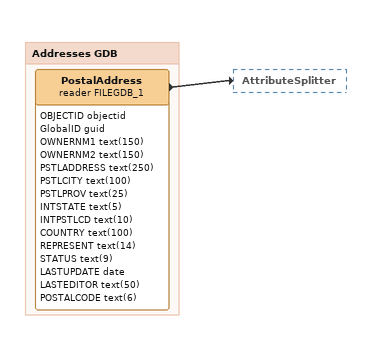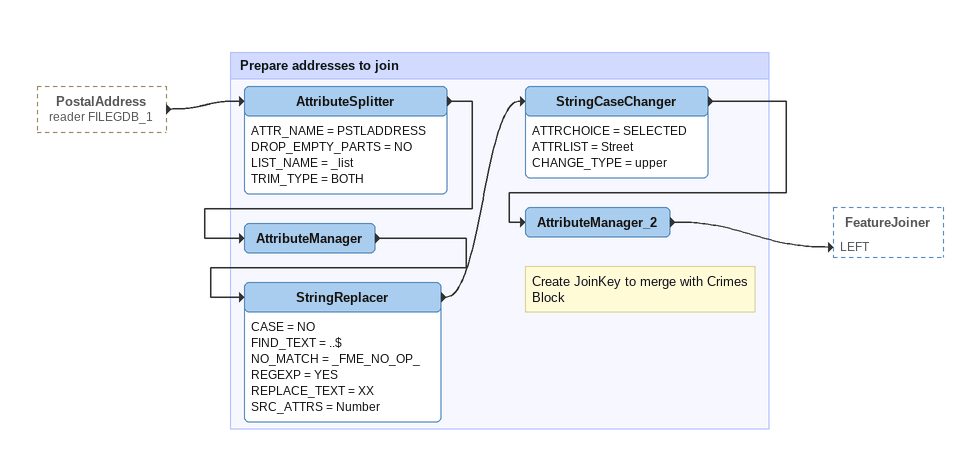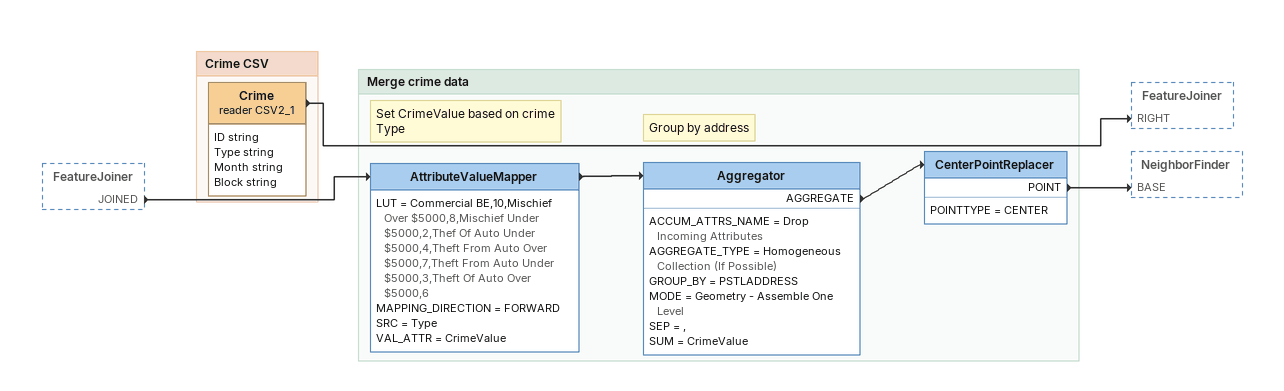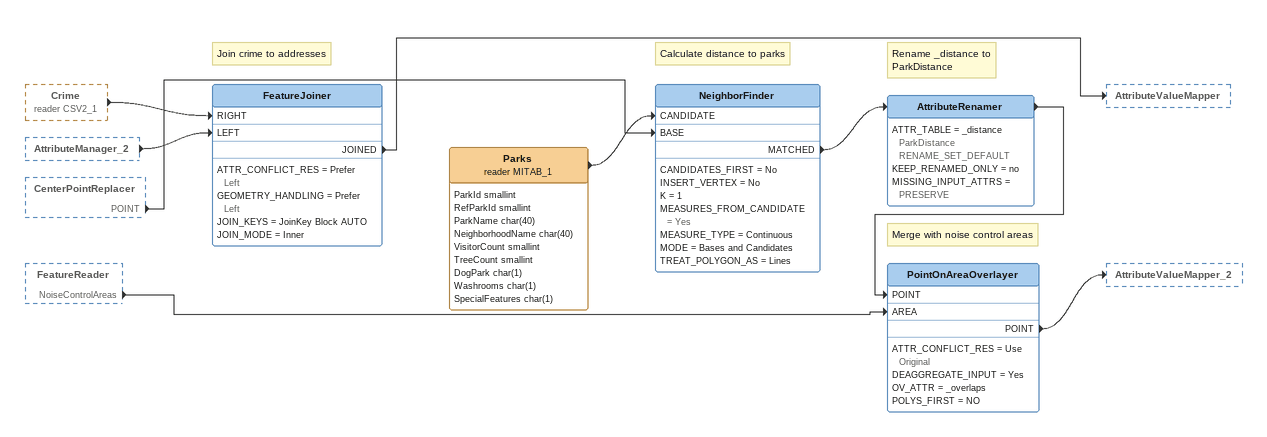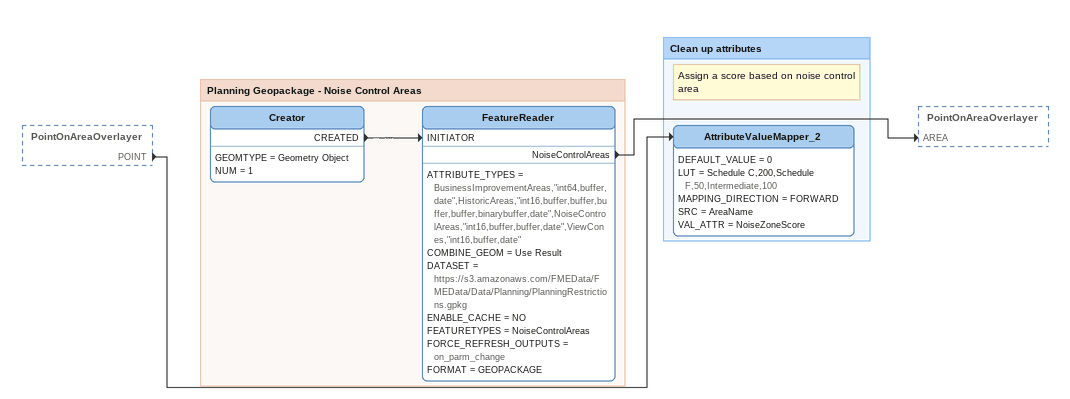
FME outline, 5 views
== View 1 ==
Bookmark: Addresses GDB
PostalAddress (reader FILEGDB_1)
    attributes: OBJECTID objectid, GlobalID guid, OWNERNM1 text(150), OWNERNM2 text(150), PSTLADDRESS text(250), PSTLCITY text(100), PSTLPROV text(25), INTSTATE text(5), INTPSTLCD text(10), COUNTRY text(100), REPRESENT text(14), STATUS text(9), LASTUPDATE date, LASTEDITOR text(50), POSTALCODE text(6)
    -> AttributeSplitter

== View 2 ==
PostalAddress (reader FILEGDB_1) [outside]
    -> AttributeSplitter

Bookmark: Prepare addresses to join
AttributeSplitter
    ATTR_NAME = PSTLADDRESS
    DROP_EMPTY_PARTS = NO
    LIST_NAME = _list
    TRIM_TYPE = BOTH
    -> AttributeManager
AttributeManager
    -> StringReplacer
StringReplacer
    CASE = NO
    FIND_TEXT = ..$
    NO_MATCH = _FME_NO_OP_
    REGEXP = YES
    REPLACE_TEXT = XX
    SRC_ATTRS = Number
    -> StringCaseChanger
StringCaseChanger
    ATTRCHOICE = SELECTED
    ATTRLIST = Street
    CHANGE_TYPE = upper
    -> AttributeManager_2
Note: Create JoinKey to merge with Crimes Block
AttributeManager_2
    -> FeatureJoiner [LEFT]

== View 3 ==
FeatureJoiner [outside]
    JOINED -> AttributeValueMapper

Bookmark: Crime CSV
Crime (reader CSV2_1)
    attributes: ID string, Type string, Month string, Block string
    -> FeatureJoiner [RIGHT]

Bookmark: Merge crime data
Note: Set CrimeValue based on crime Type
AttributeValueMapper
    LUT = Commercial BE,10,Mischief Over $5000,8,Mischief Under $5000,2,Thef Of Auto Under $5000,4,Theft From Auto Over $5000,7,Theft From Auto Under $5000,3,Theft Of Auto Over $5000,6
    MAPPING_DIRECTION = FORWARD
    SRC = Type
    VAL_ATTR = CrimeValue
    -> Aggregator
Note: Group by address
Aggregator
    ACCUM_ATTRS_NAME = Drop Incoming Attributes
    AGGREGATE_TYPE = Homogeneous Collection (If Possible)
    GROUP_BY = PSTLADDRESS
    MODE = Geometry - Assemble One Level
    SEP = ,
    SUM = CrimeValue
    AGGREGATE -> CenterPointReplacer
CenterPointReplacer
    POINTTYPE = CENTER
    POINT -> NeighborFinder [BASE]

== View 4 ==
Crime (reader CSV2_1) [outside]
    -> FeatureJoiner [RIGHT]
AttributeManager_2 [outside]
    -> FeatureJoiner [LEFT]
CenterPointReplacer [outside]
    POINT -> NeighborFinder [BASE]
FeatureReader [outside]
    NoiseControlAreas -> PointOnAreaOverlayer [AREA]
Note: Join crime to addresses
FeatureJoiner
    ATTR_CONFLICT_RES = Prefer Left
    GEOMETRY_HANDLING = Prefer Left
    JOIN_KEYS = JoinKey Block AUTO
    JOIN_MODE = Inner
    JOINED -> AttributeValueMapper
Parks (reader MITAB_1)
    attributes: ParkId smallint, RefParkId smallint, ParkName char(40), NeighborhoodName char(40), VisitorCount smallint, TreeCount smallint, DogPark char(1), Washrooms char(1), SpecialFeatures char(1)
    -> NeighborFinder [CANDIDATE]
Note: Calculate distance to parks
NeighborFinder
    CANDIDATES_FIRST = No
    INSERT_VERTEX = No
    K = 1
    MEASURES_FROM_CANDIDATE = Yes
    MEASURE_TYPE = Continuous
    MODE = Bases and Candidates
    TREAT_POLYGON_AS = Lines
    MATCHED -> AttributeRenamer
Note: Rename _distance to ParkDistance
AttributeRenamer
    ATTR_TABLE = _distance ParkDistance RENAME_SET_DEFAULT
    KEEP_RENAMED_ONLY = no
    MISSING_INPUT_ATTRS = PRESERVE
    -> PointOnAreaOverlayer [POINT]
Note: Merge with noise control areas
PointOnAreaOverlayer
    ATTR_CONFLICT_RES = Use Original
    DEAGGREGATE_INPUT = Yes
    OV_ATTR = _overlaps
    POLYS_FIRST = NO
    POINT -> AttributeValueMapper_2

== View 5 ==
PointOnAreaOverlayer [outside]
    POINT -> AttributeValueMapper_2

Bookmark: Planning Geopackage - Noise Control Areas
Creator
    GEOMTYPE = Geometry Object
    NUM = 1
    CREATED -> FeatureReader [INITIATOR]
FeatureReader
    ATTRIBUTE_TYPES = BusinessImprovementAreas,"int64,buffer,date",HistoricAreas,"int16,buffer,buffer,buffer,buffer,binarybuffer,date",NoiseControlAreas,"int16,buffer,buffer,date",ViewCones,"int16,buffer,date"
    COMBINE_GEOM = Use Result
    DATASET = https://s3.amazonaws.com/FMEData/FMEData/Data/Planning/PlanningRestrictions.gpkg
    ENABLE_CACHE = NO
    FEATURETYPES = NoiseControlAreas
    FORCE_REFRESH_OUTPUTS = on_parm_change
    FORMAT = GEOPACKAGE
    NoiseControlAreas -> PointOnAreaOverlayer [AREA]

Bookmark: Clean up attributes
Note: Assign a score based on noise control area
AttributeValueMapper_2
    DEFAULT_VALUE = 0
    LUT = Schedule C,200,Schedule F,50,Intermediate,100
    MAPPING_DIRECTION = FORWARD
    SRC = AreaName
    VAL_ATTR = NoiseZoneScore
